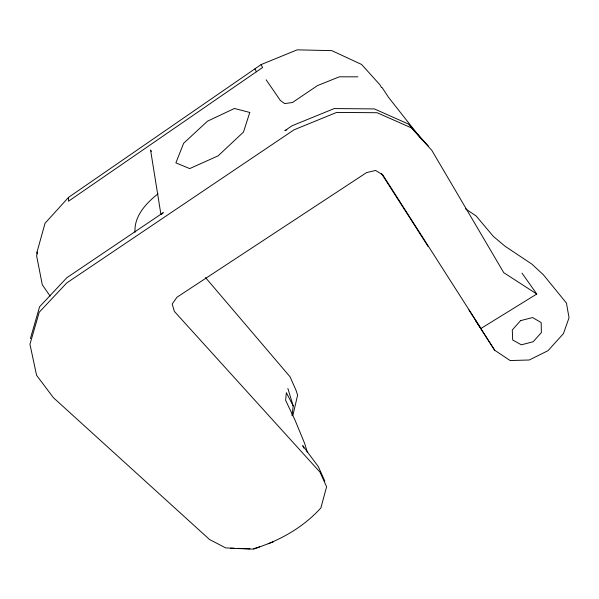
<?xml version="1.0" encoding="UTF-8"?>
<svg xmlns="http://www.w3.org/2000/svg" width="599" height="599" viewBox="0 0 599 599"><rect width="100%" height="100%" fill="white"/><g stroke="black" fill="none" stroke-linecap="round" stroke-linejoin="round"><path stroke-width="0.9" d="M261.089 64.587L68.556 197.363L68.473 201.227L262.572 67.515L261.089 64.587L297.111 49.859L331.764 50.623L361.541 64.43L379.773 84.616L381.563 87.611M68.556 197.363L45.067 223.21L37.018 252.037L36.696 256.222L42.297 284.78L50.076 296.018M292.012 415.766L293.196 405.912L287.872 388.496M292.941 415.1L297.606 395.168L296.191 390.705L290.058 376.793L205.502 277.554M30.384 338.607L39.601 306.755L66.856 277.704L163.295 212.615L161.775 214.187M158.061 193.799C146.231 203.039 133.906 216.209 135.03 232.277M522.006 273.151L536.786 294.019L480.945 328.477L382.754 174.848L375.603 170.445L366.521 172.617L176.982 297.216L172.19 304.022L174.331 311.375L320.008 472.169L326.597 486.747L320.892 507.9A122.203 90.127 -13.2 0 1 268.18 543.675M286.884 129.803L284.854 130.664L292.05 125.768L334.22 108.569L374.36 108.906L408.331 123.993L428.637 146.321M273.548 541.773L253.647 549.141L230.622 548.25M357.903 76.829L339.356 76.814L317.477 85.597L292.424 102.534L284.63 103.575L280.384 100.49L266.151 79.809M234.044 548.227L225.628 547.898L209.493 539.474L53.431 397.706L36.569 375.288L29.95 344.23L39.242 312.191L66.744 282.938L294.079 129.781L336.653 112.425L377.145 112.724L411.386 127.887L431.819 150.349L503.781 272.695L536.786 294.019M237.788 548.37L249.94 548.841M475.321 320.18L494.692 350.258L510.176 360.553L529.276 359.992L548.04 350.662L563.427 333.628L569.05 317.755L566.437 303.072L543.405 274.799L531.867 264.107L505.054 246.241L493.359 236.395L476.175 216.007L465.468 208.789M421.861 139.627L388.594 97.435L382.125 87.581M381.368 173.403L428.18 246.593M468.957 309.968L494.692 350.258M151.412 151.435L150.566 149.982L160.936 214.517M254.964 68.833L256.402 71.805M324.793 481.027L318.226 466.479L302.69 445.589L303.813 448.089M293.196 405.912L286.352 392.667L285.618 400.312L294.963 419.966L304.689 443.545L307.392 452.402M37.018 252.037L37.378 253.871M259.667 546.797A122.203 90.127 -13.2 0 1 253.617 548.699M249.776 112.455L243.494 132.042L218.141 155.837L189.696 168.596L175.896 162.868L183.646 143.251L207.456 121.208L234.419 108.471L249.776 112.455M520.531 320.652L512.295 329.997L512.699 339.992L521.347 344.807L533.162 341.752L541.369 332.595L541.182 322.569L532.563 317.567L520.531 320.652"/></g></svg>
